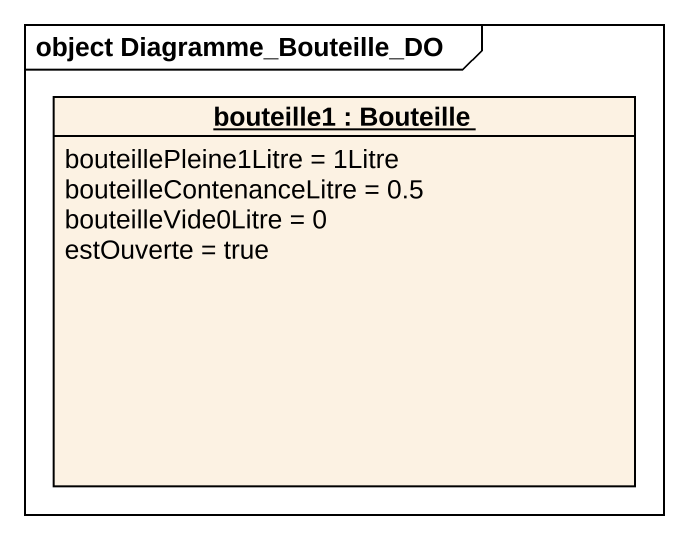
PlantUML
@startuml
mainframe object Diagramme_Bouteille_DO
hide circle
hide empty members
object "bouteille1 : Bouteille" as bouteille1 {
  bouteillePleine1Litre = 1Litre
  bouteilleContenanceLitre = 0.5
  bouteilleVide0Litre = 0
  estOuverte = true
}
@enduml
